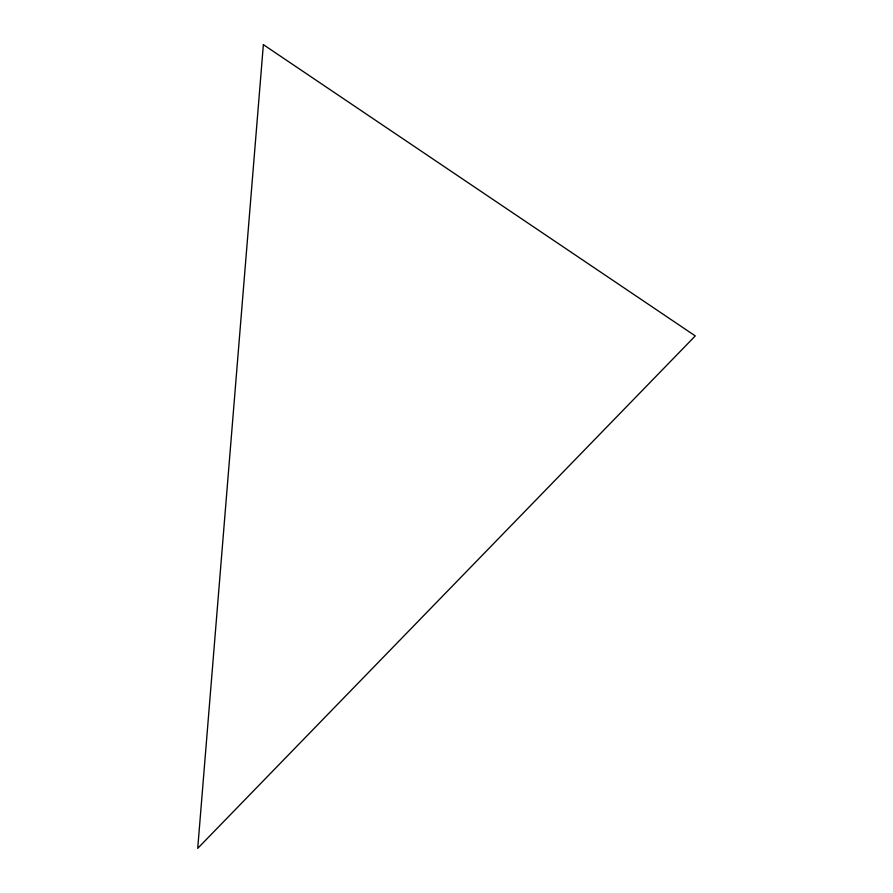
<?xml version="1.0" encoding="UTF-8"?>
<svg xmlns="http://www.w3.org/2000/svg" width="893" height="893" viewBox="0 0 893 893"><rect width="100%" height="100%" fill="white"/><g stroke="black" fill="none" stroke-linecap="round" stroke-linejoin="round"><path stroke-width="1.34" d="M263.368 44.65L197.721 848.35L695.279 335.913L263.368 44.65"/></g></svg>
